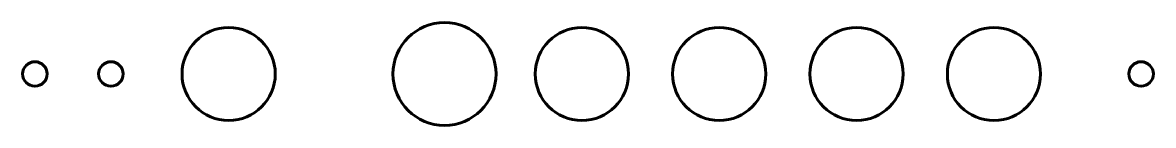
# Model space of a CAD drawing. Header units: millimetres. Extents: x 740 to 970, y 190 to 211.
import ezdxf

# ---------------------------------------------------------------- set-up
doc = ezdxf.new("R2010")
doc.units = ezdxf.units.MM
doc.linetypes.add('K5LT_BASIC', pattern=[0])
doc.layers.add('Системный слой', color=7, linetype='Continuous')

msp = doc.modelspace()

# ---------------------------------------------------------------- linework, layer by layer
at = {"layer": 'Системный слой', "color": 150, "linetype": 'K5LT_BASIC', "lineweight": 60, "true_color": 0x0080ff}
for centre, radius in [((781.89, 200.31), 9.5), ((825.89, 200.31), 10.5), ((853.89, 200.31), 9.5), ((881.89, 200.31), 9.5), ((909.89, 200.31), 9.5), ((937.89, 200.31), 9.5), ((742.39, 200.31), 2.5), ((757.89, 200.31), 2.5), ((967.89, 200.31), 2.5)]:
    msp.add_circle(centre, radius, dxfattribs=at)

doc.saveas('drawing.dxf')
